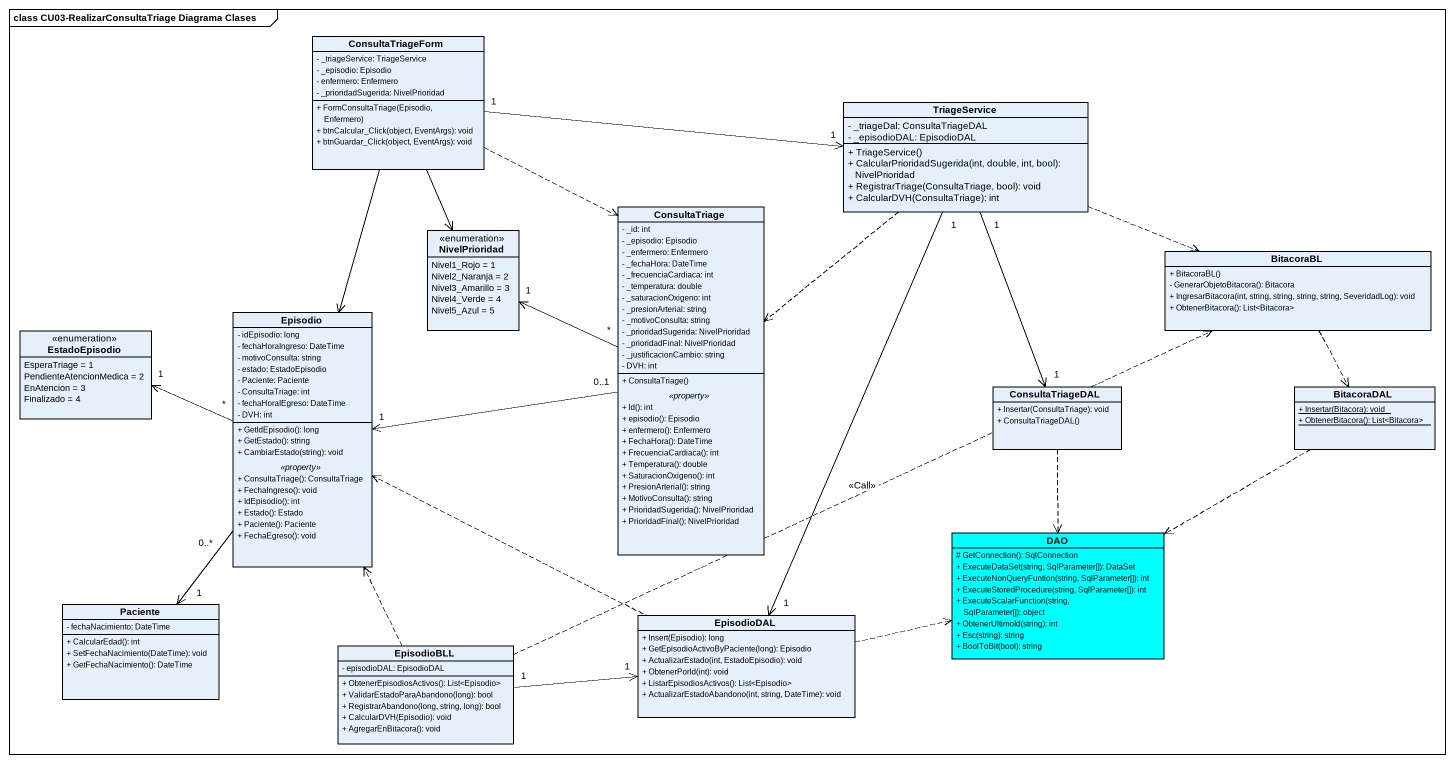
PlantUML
@startuml
mainframe class CU03-RealizarConsultaTriage Diagrama Clases
hide circle
hide empty members
skinparam classAttributeIconSize 0
class ConsultaTriageForm {
  - _triageService: TriageService
  - _episodio: Episodio
  - enfermero: Enfermero
  - _prioridadSugerida: NivelPrioridad
  + FormConsultaTriage(Episodio, Enfermero)
  + btnCalcular_Click(object, EventArgs): void
  + btnGuardar_Click(object, EventArgs): void
}
class TriageService {
  - _triageDal: ConsultaTriageDAL
  - _episodioDAL: EpisodioDAL
  + TriageService()
  + CalcularPrioridadSugerida(int, double, int, bool): NivelPrioridad
  + RegistrarTriage(ConsultaTriage, bool): void
  + CalcularDVH(ConsultaTriage): int
}
class ConsultaTriage {
  - _id: int
  - _episodio: Episodio
  - _enfermero: Enfermero
  - _fechaHora: DateTime
  - _frecuenciaCardiaca: int
  - _temperatura: double
  - _saturacionOxigeno: int
  - _presionArterial: string
  - _motivoConsulta: string
  - _prioridadSugerida: NivelPrioridad
  - _prioridadFinal: NivelPrioridad
  - _justificacionCambio: string
  - DVH: int
  --
  + ConsultaTriage()
  .. <<property>> ..
  + Id(): int
  + episodio(): Episodio
  + enfermero(): Enfermero
  + FechaHora(): DateTime
  + FrecuenciaCardiaca(): int
  + Temperatura(): double
  + SaturacionOxigeno(): int
  + PresionArterial(): string
  + MotivoConsulta(): string
  + PrioridadSugerida(): NivelPrioridad
  + PrioridadFinal(): NivelPrioridad
}
enum NivelPrioridad {
  Nivel1_Rojo = 1
  Nivel2_Naranja = 2
  Nivel3_Amarillo = 3
  Nivel4_Verde = 4
  Nivel5_Azul = 5
}
class BitacoraBL {
  + BitacoraBL()
  - GenerarObjetoBitacora(): Bitacora
  + IngresarBitacora(int, string, string, string, string, SeveridadLog): void
  + ObtenerBitacora(): List<Bitacora>
}
enum EstadoEpisodio {
  EsperaTriage = 1
  PendienteAtencionMedica = 2
  EnAtencion = 3
  Finalizado = 4
}
class Episodio {
  - idEpisodio: long
  - fechaHoraIngreso: DateTime
  - motivoConsulta: string
  - estado: EstadoEpisodio
  - Paciente: Paciente
  - ConsultaTriage: int
  - fechaHoraIEgreso: DateTime
  - DVH: int
  --
  + GetIdEpisodio(): long
  + GetEstado(): string
  + CambiarEstado(string): void
  .. <<property>> ..
  + ConsultaTriage(): ConsultaTriage
  + FechaIngreso(): void
  + IdEpisodio(): int
  + Estado(): Estado
  + Paciente(): Paciente
  + FechaEgreso(): void
}
class ConsultaTriageDAL {
  + Insertar(ConsultaTriage): void
  + ConsultaTriageDAL()
}
class BitacoraDAL {
  {static} + Insertar(Bitacora): void
  {static} + ObtenerBitacora(): List<Bitacora>
}
class DAO #00FFFF {
  # GetConnection(): SqlConnection
  + ExecuteDataSet(string, SqlParameter[]): DataSet
  + ExecuteNonQueryFuntion(string, SqlParameter[]): int
  + ExecuteStoredProcedure(string, SqlParameter[]): int
  + ExecuteScalarFunction(string, SqlParameter[]): object
  + ObtenerUltimoId(string): int
  + Esc(string): string
  + BoolToBit(bool): string
}
class Paciente {
  - fechaNacimiento: DateTime
  + CalcularEdad(): int
  + SetFechaNacimiento(DateTime): void
  + GetFechaNacimiento(): DateTime
}
class EpisodioDAL {
  + Insert(Episodio): long
  + GetEpisodioActivoByPaciente(long): Episodio
  + ActualizarEstado(int, EstadoEpisodio): void
  + ObtenerPorId(int): void
  + ListarEpisodiosActivos(): List<Episodio>
  + ActualizarEstadoAbandono(int, string, DateTime): void
}
class EpisodioBLL {
  - episodioDAL: EpisodioDAL
  + ObtenerEpisodiosActivos(): List<Episodio>
  + ValidarEstadoParaAbandono(long): bool
  + RegistrarAbandono(long, string, long): bool
  + CalcularDVH(Episodio): void
  + AgregarEnBitacora(): void
}
ConsultaTriageForm "1" -right-> "1" TriageService
ConsultaTriageForm ..> ConsultaTriage
ConsultaTriageForm --> NivelPrioridad
ConsultaTriageForm --> Episodio
TriageService ..> ConsultaTriage
TriageService .right.> BitacoraBL
TriageService "1" --> "1" ConsultaTriageDAL
TriageService "1" --> "1" EpisodioDAL
ConsultaTriage "*" -left-> "1" NivelPrioridad
ConsultaTriage "0..1" -left-> "1" Episodio
BitacoraBL ..> BitacoraDAL
Episodio "*" -left-> "1" EstadoEpisodio
Episodio <.right. EpisodioDAL
ConsultaTriageDAL ..> DAO
BitacoraDAL .left.> DAO
Paciente "1" <-up- "0..*" Episodio
EpisodioDAL .right.> DAO
EpisodioBLL .right.> BitacoraBL : <<Call>>
EpisodioBLL .up.> Episodio
EpisodioBLL "1" -right-> "1" EpisodioDAL
@enduml
